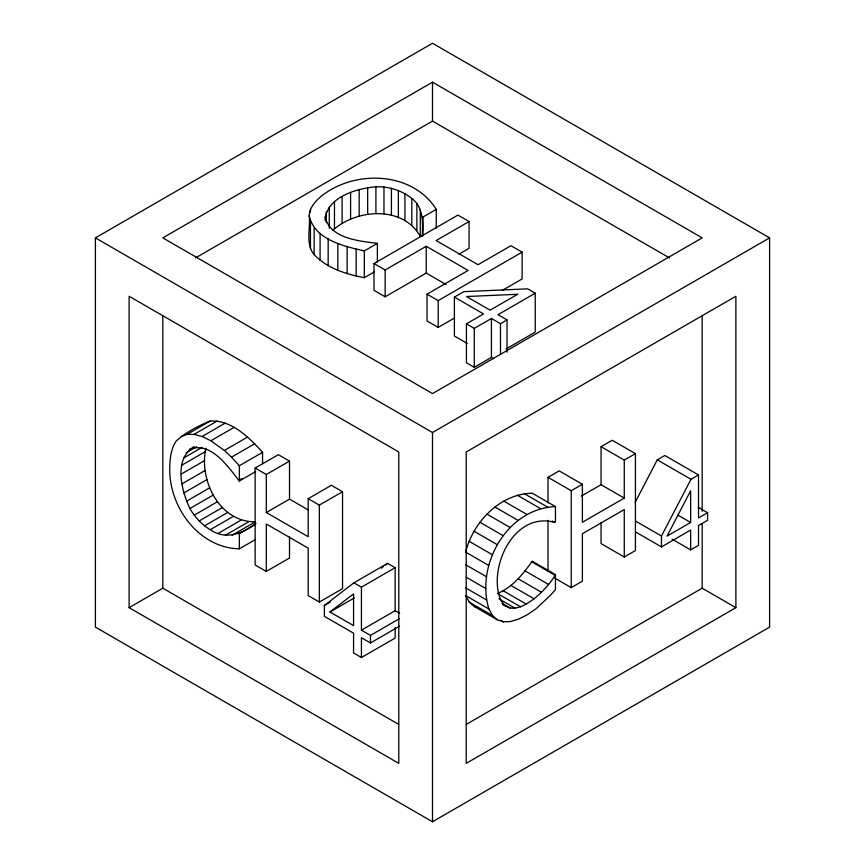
<?xml version="1.0" encoding="UTF-8"?>
<svg xmlns="http://www.w3.org/2000/svg" width="865" height="865" viewBox="0 0 865 865"><rect width="100%" height="100%" fill="white"/><g stroke="black" fill="none" stroke-linecap="round" stroke-linejoin="round"><path stroke-width="1.3" d="M255.975 523.228C242.578 533.683 225.56 540.42 210.271 529.704C201.74 524.601 194.82 517.14 189.922 508.512C181.272 490.39 173.335 458.958 194.225 446.545M232.198 535.186L255.402 521.779C219.472 522.395 198.604 479.902 205.924 448.2M488.876 608.971C475.469 564.823 507.117 508.523 555.449 506.598L555.449 521.887L554.595 522.374C516.989 512.037 492.358 559.049 498.045 591.022C505.495 630.488 546.312 591.833 555.449 574.609L555.449 589.703L549.837 595.877L535.803 608.949L526.926 614.961L518.211 619.254L510.328 621.578L503.344 621.816L497.332 619.805L474.128 606.408L469.306 602.17L465.673 595.574L488.876 608.971L492.52 615.566L497.332 619.805M374.113 272.053L364.306 277.719C346.162 274.119 327.143 268.496 314.136 254.58C305.086 243.671 310.795 228.414 309.173 215.644C309.594 207.611 315.174 201.404 320.98 196.431C354.293 169.54 412.194 171.086 436.274 209.362L436.274 228.122M325.067 220.51C326.321 197.015 356.293 188.581 375.907 186.743C388.796 186.353 401.749 190.332 411.816 198.474C423.796 207.416 422.92 223.321 422.185 236.621M465.954 550.864C473.966 521.195 500.23 493.915 532.235 493.191L555.449 506.598M635.148 502.381L657.281 459.834L664.817 455.487L698.52 474.95L698.52 517.951L707.57 512.729L707.57 520.298L698.52 525.52L698.52 545.318L690.659 549.859L672.062 539.122M635.905 532.137L661.476 546.907L661.476 536.03L690.994 479.296L698.52 474.95M520.644 606.873L497.44 593.476C512.577 587.324 523.087 573.982 532.235 561.201L555.449 574.609M332.733 230.36C356.477 208.811 402.96 205.351 420.293 236.437L420.293 209.644M262.56 463.791L262.56 452.319C248.979 437.376 231.939 420.131 210.249 420.985C198.15 425.85 186.04 432.262 176.255 440.955C170.967 448.686 169.994 458.201 169.745 467.316C168.502 506.23 198.409 547.988 239.356 548.832L255.597 539.457M395.143 627.514L395.143 638.067L361.429 657.53L353.569 652.999L353.569 633.191L324.386 616.345L324.386 605.478L353.904 582.815L387.607 563.353L395.143 567.699L395.143 610.712L361.429 630.163L361.429 587.162L395.143 567.699M381.292 568.208L383.4 566.586M385.498 564.964L387.607 563.353M329.954 611.998L353.569 593.877L353.569 625.633L329.954 611.998L354.369 597.899M95.399 237.875L432.5 43.25L769.601 237.875L769.601 627.125L432.5 821.75L95.399 627.125L95.399 237.875L432.5 432.5L769.601 237.875M432.5 82.175L162.815 237.875L432.5 393.575L702.185 237.875L432.5 82.175L432.5 121.1L669.488 257.921M195.512 257.921L432.5 121.1M309.173 215.644C314.373 239.627 343.556 246.179 364.306 250.915L377.378 243.368L377.378 262.127M422.185 216.52L423.028 217.007L436.274 209.362M446.016 284.488L426.24 273.07L385.152 296.792L373.994 290.348L373.994 263.544L457.92 215.093L469.079 221.537L469.079 248.331L458.861 254.234M373.994 263.544L385.152 269.988L426.24 246.266L468.127 270.442L427.029 294.165L427.029 320.969L438.198 327.413L454.514 317.985M469.079 221.537L436.165 240.535L478.042 264.712L510.956 245.714L522.114 252.158L522.114 278.952L502.305 290.391M181.131 436.533L187.045 434.381L210.249 420.985M187.045 434.381L194.063 434.371L217.277 420.974M194.063 434.371L202.064 436.501L225.268 423.093M427.029 294.165L438.198 300.609L522.114 252.158M467.23 343.437L454.385 336.02L454.385 297.095L463.802 291.656L527.693 288.845L535.23 293.203L535.23 332.128L506.122 348.919M186.126 452.752L196.571 446.718M202.064 436.501L210.887 440.761L234.101 427.364M183.521 458.061L202.096 447.335M181.899 465.154L205.113 451.746M181.358 474.02L204.562 460.623M210.887 440.761L224.392 450.449L247.595 437.041M181.953 483.87L205.167 470.474M224.392 450.449L231.496 457.153L254.71 443.756M493.688 358.716L491.428 357.407L474.279 367.311L466.419 362.77L466.419 323.845L483.567 313.941L454.385 297.095M183.748 492.974L206.962 479.578M466.419 323.845L474.279 328.386L491.428 318.482L500.478 323.705L507.02 319.92L507.02 352.142M535.23 293.203L497.981 314.698L507.02 319.92M189.586 449.227C211.125 441.258 227.938 466.646 239.356 481.016L239.356 465.727L262.56 452.319M186.494 501.235L209.698 487.828M289.505 536.927L289.505 558.022L266.301 571.419L255.132 564.975L255.132 468.062L278.346 454.666L289.505 461.11L289.505 499.116L266.301 512.513L266.301 474.507L289.505 461.11M189.922 508.512L213.136 495.115M238.513 480.529L241.995 478.518M239.356 481.016L255.597 471.641M194.203 515.172L217.407 501.776M199.134 520.968L222.348 507.56M204.562 525.823L227.765 512.426M210.271 529.704L233.485 516.297M218.077 533.413L241.292 520.006M225.376 535.23L248.59 521.833M238.567 533.283L239.356 533.737L255.597 524.352M266.301 512.513L308.178 536.7L308.178 498.683L331.382 485.287L342.54 491.731L342.54 588.643L319.336 602.04L308.178 595.596L308.178 548.15L266.301 523.974L266.301 571.419M129.112 607.663L398.787 763.363L398.787 451.963L129.112 296.262L129.112 607.663L162.815 588.2L398.646 724.351M308.178 498.683L319.336 505.128L342.54 491.731M324.386 605.478L330.203 602.116M548.021 502.889L548.021 477.318L559.179 470.874L582.383 484.27L582.383 522.276L624.271 498.099L624.271 460.094L601.056 446.697L601.056 484.703L624.271 498.099M601.056 446.697L612.215 440.253L635.429 453.649L635.429 550.562L624.271 557.006L601.056 543.598L601.056 522.514M548.021 477.318L571.224 490.714L582.383 484.27M624.271 460.094L635.429 453.649M581.28 496.121L601.056 484.703M361.429 630.163L370.479 635.386L399.533 618.616M361.429 657.53L361.429 637.732L370.479 642.955L399.533 626.173M554.984 578.242L571.224 587.627L582.383 581.183L582.383 533.737L624.271 509.561L624.271 557.006M690.659 522.492L667.045 536.127L690.659 490.736L690.659 522.492L677.879 515.107M661.476 546.907L690.659 530.05L690.659 549.859M466.354 724.351L702.185 588.2L735.888 607.663L735.888 296.262L466.213 451.963L466.213 763.363L735.888 607.663M474.128 606.408L476.529 607.208M377.378 243.368C359.105 240.978 329.619 238.675 325.067 216.488M657.281 459.834L690.994 479.296M698.271 507.366L707.57 512.729M635.905 521.271L661.476 536.03M524.374 493.699L547.588 507.095M517.27 495.191L540.484 508.598M552.281 521.033L554.595 522.374M503.776 501.105L526.98 514.502M494.942 507.031L518.157 520.427M486.952 514.134L510.155 527.531M479.924 522.255L503.138 535.662M531.445 561.666L554.66 575.063M474.009 531.24L497.224 544.636M525.077 570.922L548.291 584.318M469.133 541.295L492.347 554.692M518.254 578.847L541.468 592.244M465.554 552.065L488.768 565.461M510.956 585.454L534.17 598.85M465.684 564.748L486.573 576.804M503.149 590.752L526.363 604.159M466.105 577.171L485.838 588.568M498.986 598.894L515.226 608.268M502.165 603.5L510.296 608.182M502.533 604.451L506.014 606.462M465.705 587.919L486.595 599.986M255.132 468.062L266.301 474.507M469.306 602.17L492.52 615.566M501.019 620.475L503.344 621.816M289.505 499.116L308.124 509.863M353.904 582.815L361.429 587.162M395.143 610.712L399.662 613.317M231.496 457.153L239.356 465.727M702.185 315.898L702.185 511.366M702.185 523.498L702.185 588.2M571.224 490.714L571.224 587.627M548.021 520.384L548.021 571.527M500.478 323.705L500.478 354.574M491.428 318.482L491.428 357.407M474.279 328.386L474.279 367.311M438.198 300.609L438.198 327.413M432.5 432.5L432.5 821.75M426.24 246.266L426.24 273.07M423.028 217.007L423.028 235.767M416.887 203.697L416.887 230.501M411.816 198.474L411.816 225.278M404.939 193.738L404.939 220.543M398.376 190.549L398.376 217.342M391.413 188.31L391.413 215.115M385.152 269.988L385.152 296.792M383.963 187.035L383.963 213.839M375.907 186.743L375.907 213.547M370.479 635.386L370.479 642.955M367.668 187.51L367.668 214.315M364.306 250.915L364.306 277.719M359.17 189.413L359.17 216.218M356.153 249.142L356.153 275.946M350.595 192.495L350.595 219.288M347.114 246.785L347.114 273.589M342.097 196.766L342.097 223.57M337.815 243.53L337.815 270.334M334.463 201.869L334.463 228.663M329.273 206.94L329.273 228.382M328.17 238.848L328.17 265.642M326.235 211.86L326.235 222.575M320.093 233.442L320.093 260.246M319.336 505.128L319.336 602.04M314.136 227.776L314.136 254.58M310.438 209.352L310.438 212.033M310.449 221.851L310.449 248.655M239.356 533.737L239.356 548.832M162.815 315.898L162.815 588.2M517.627 294.284L490.12 310.167L466.505 296.533L517.627 294.284"/></g></svg>
